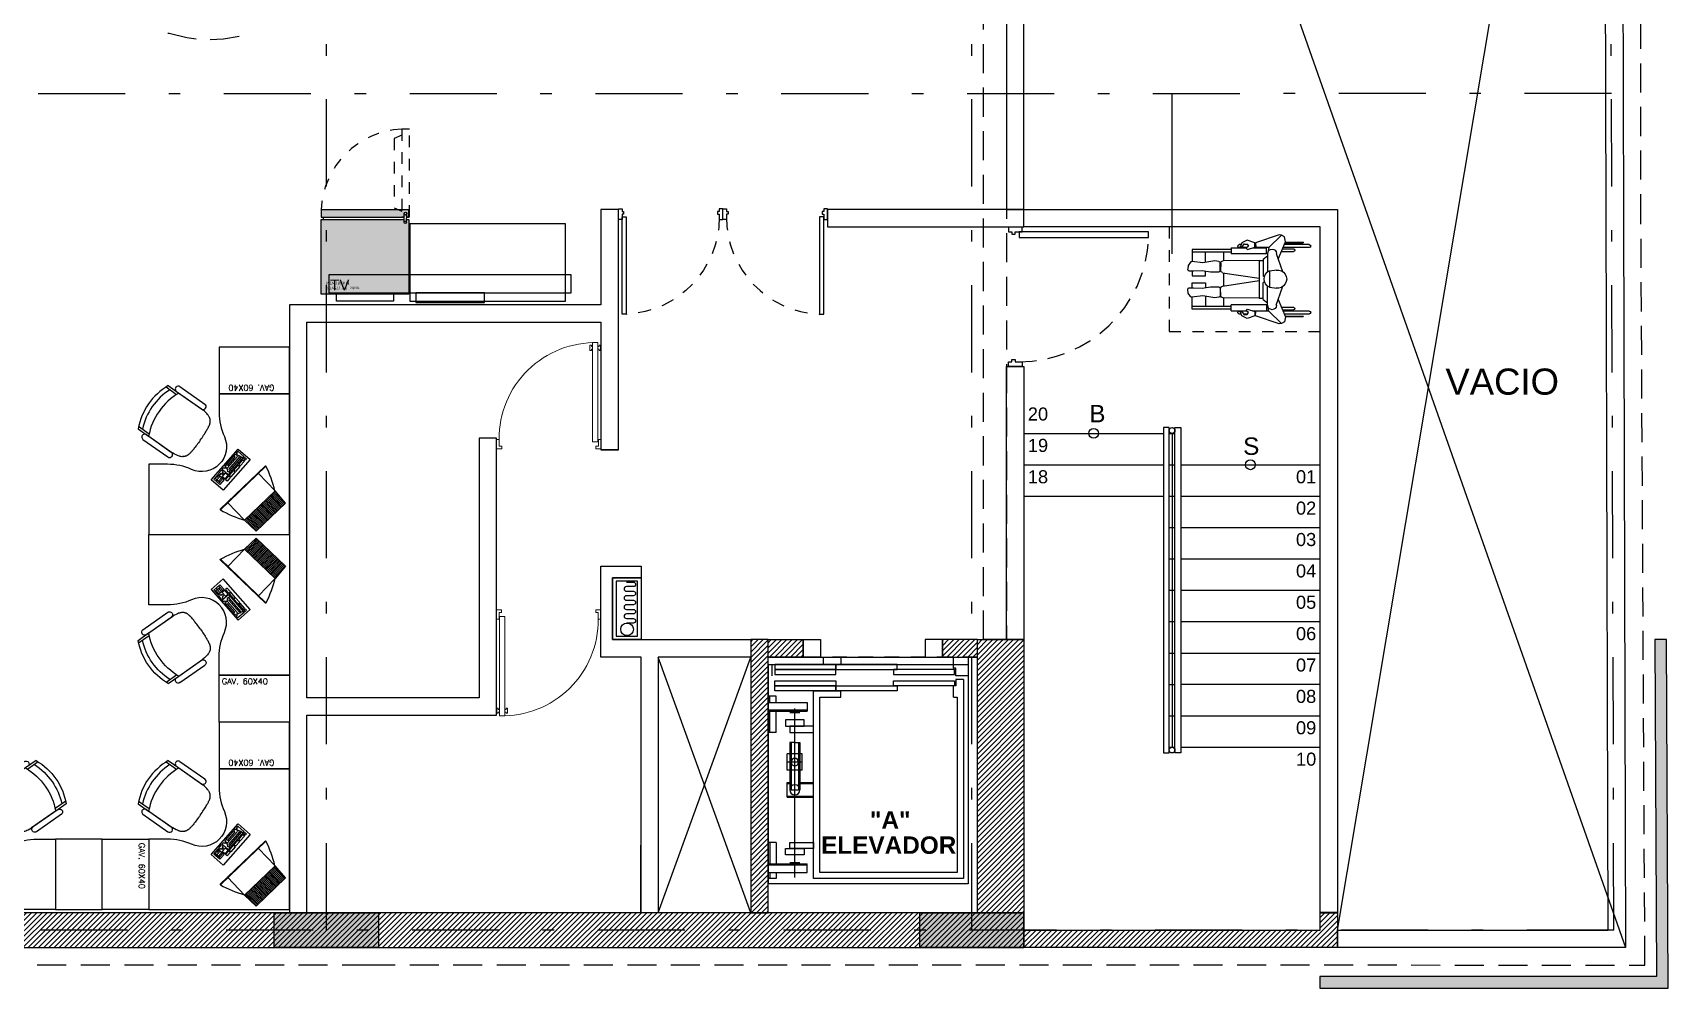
# Model space of a CAD drawing. Header units: millimetres. Extents: x -101 to 3415, y -52 to 1366.
# Drawn here: x 24.93 to 39.02, y 141.9 to 150.12 of the extents above; entities that cross this region are included whole.
import ezdxf
from ezdxf.enums import TextEntityAlignment as Align

# ---------------------------------------------------------------- set-up
doc = ezdxf.new("R2010")
doc.units = ezdxf.units.MM
for name, pattern in [('-XR 1_ARQUITECTURA TIPO N1-N14-EF$0$HIDDEN2', [0.1875, 0.125, -0.0625]), ('XR EJES SUPERIORES$0$DASHDOT2', [0.5, 0.25, -0.125, 0, -0.125]), ('XR LINDERO N$0$A-100a LALA IRAPUATO nave equipo$0$HIDDEN', [0.375, 0.25, -0.125]), ('XR N1-N2$0$HIDDEN', [0.375, 0.25, -0.125]), ('XR N1-N2$0$XR PLANTA TIPO DE OFICINAS$0$CONTINUA', [0]), ('XR N1-N2$0$XR PLANTA TIPO DE OFICINAS$0$HIDDEN', [0.375, 0.25, -0.125]), ('XR N1-N2$0$XR PLANTA TIPO DE OFICINAS$0$HIDDEN2', [0.1875, 0.125, -0.0625])]:
    doc.linetypes.add(name, pattern=pattern)
for name, color, linetype in [('$AUDIT_BAD_LAYER1', 7, 'Continuous'), ('00_ARQ', 8, 'Continuous'), ('ARQ_MOBILIARIO', 8, 'Continuous'), ('Texto_Iluminación', 7, 'Continuous'), ('XR EJES SUPERIORES$0$A-EJES', 8, 'XR EJES SUPERIORES$0$DASHDOT2'), ('XR N1-N2$0$A-PROYECCIONES', 8, 'XR N1-N2$0$XR PLANTA TIPO DE OFICINAS$0$HIDDEN')]:
    doc.layers.add(name, color=color, linetype=linetype)
doc.layers.add('-XR 1_ARQUITECTURA TIPO N1-N14-EF$0$DEPTOS MUEBLES COLOR CARPETA DE VENTAS', color=254, linetype='Continuous', plot=False)
doc.styles.add('-XR 1_ARQUITECTURA TIPO N1-N14-EF$0$Standard', font='arial.ttf')
doc.styles.add('ROMANS', font='romans.shx')
doc.styles.add('TÍTULO', font='arial.ttf', dxfattribs={"height": 0.19})
doc.styles.add('XR N1-N2$0$Standard', font='arial.ttf')
doc.styles.add('XR N1-N2$0$XR PLANTA TIPO DE OFICINAS$0$estilo1', font='arialbd.ttf')
doc.styles.add('XR N1-N2$0$XR PLANTA TIPO DE OFICINAS$0$TEXTO-ALB-100', font='arial.ttf', dxfattribs={"height": 0.15})
pattern_1 = [(45, (8.080342, 157.137164), (-0.02245064, 0.02245064), [])]
pattern_2 = [(45, (8.080335, 156.888654), (-0.02245064, 0.02245064), [])]

# ---------------------------------------------------------------- blocks, each defined once
blk = doc.blocks.new('XR N1-N2$0$XR PLANTA TIPO DE OFICINAS$0$Puerta1.00')
at = {"linetype": 'Continuous'}
for points in [[(405.365, 465.953), (405.365, 466.883), (405.325, 466.883), (405.325, 465.953)], [(405.325, 465.876), (405.325, 465.901), (405.34, 465.901), (405.34, 465.926), (405.325, 465.926), (405.325, 465.976), (405.29, 465.976), (405.29, 465.876)], [(406.255, 465.876), (406.255, 465.901), (406.24, 465.901), (406.24, 465.926), (406.255, 465.926), (406.255, 465.976), (406.29, 465.976), (406.29, 465.876)]]:
    blk.add_lwpolyline(points, close=True, dxfattribs=at)
at = {"linetype": 'XR N1-N2$0$XR PLANTA TIPO DE OFICINAS$0$HIDDEN2'}
blk.add_arc((405.324, 465.953), 0.932, 0.0383, 87.4436, dxfattribs=at)
blk = doc.blocks.new('XR N1-N2$0$XR PLANTA TIPO DE OFICINAS$0$XREF PLANTA BAJA$0$XREF SOTANO 1$0$sn_dis_pl')
at = {"linetype": 'Continuous'}
for p, q in [((-0.544, 1.021), (-0.52, 1.021)), ((-0.544, 0.684), (-0.544, 1.021)), ((-0.52, 1.021), (-0.439, 1.021)), ((-0.52, 0.684), (-0.52, 1.021)), ((-0.428, 0.929), (-0.44, 1.024)), ((-0.434, 1.036), (-0.405, 1.055)), ((-0.405, 1.055), (-0.374, 1.058)), ((-0.36, 1.01), (-0.362, 0.935)), ((-0.36, 1.046), (-0.36, 1.01)), ((-0.36, 1.021), (-0.317, 1.021)), ((-0.317, 1.021), (-0.317, 0.907)), ((-0.256, 1.021), (-0.256, 0.907)), ((-0.213, 1.021), (-0.256, 1.021)), ((-0.213, 1.046), (-0.213, 1.01)), ((-0.213, 1.01), (-0.211, 0.935)), ((-0.168, 1.055), (-0.199, 1.058)), ((-0.139, 1.036), (-0.168, 1.055)), ((-0.145, 0.929), (-0.133, 1.024)), ((-0.053, 1.021), (-0.134, 1.021)), ((-0.029, 1.021), (-0.053, 1.021)), ((-0.053, 0.684), (-0.053, 1.021)), ((-0.029, 0.684), (-0.029, 1.021)), ((-0.433, 0.907), (-0.52, 0.907)), ((-0.445, 0.826), (-0.428, 0.929)), ((-0.362, 0.935), (-0.35, 0.862)), ((-0.317, 0.907), (-0.355, 0.907)), ((-0.35, 0.862), (-0.351, 0.792)), ((-0.256, 0.907), (-0.218, 0.907)), ((-0.211, 0.935), (-0.223, 0.862)), ((-0.223, 0.862), (-0.222, 0.792)), ((-0.128, 0.826), (-0.145, 0.929)), ((-0.14, 0.907), (-0.053, 0.907)), ((-0.52, 0.752), (-0.445, 0.752)), ((-0.448, 0.444), (-0.445, 0.755)), ((-0.44, 0.791), (-0.445, 0.826)), ((-0.364, 0.78), (-0.428, 0.78)), ((-0.425, 0.775), (-0.365, 0.776)), ((-0.351, 0.792), (-0.352, 0.788)), ((-0.344, 0.759), (-0.297, 0.444)), ((-0.343, 0.752), (-0.23, 0.752)), ((-0.229, 0.759), (-0.276, 0.444)), ((-0.222, 0.792), (-0.221, 0.788)), ((-0.209, 0.78), (-0.145, 0.78)), ((-0.148, 0.775), (-0.208, 0.776)), ((-0.133, 0.791), (-0.128, 0.826)), ((-0.125, 0.444), (-0.128, 0.755)), ((-0.128, 0.752), (-0.053, 0.752)), ((-0.624, 0.546), (-0.601, 0.592)), ((-0.601, 0.592), (-0.564, 0.608)), ((-0.562, 0.594), (-0.591, 0.572)), ((-0.591, 0.572), (-0.59, 0.548)), ((-0.585, 0.599), (-0.585, 0.616)), ((-0.585, 0.545), (-0.585, 0.576)), ((-0.564, 0.608), (-0.562, 0.594)), ((-0.561, 0.549), (-0.561, 0.616)), ((-0.557, 0.684), (-0.557, 0.554)), ((-0.557, 0.684), (-0.507, 0.684)), ((-0.507, 0.38), (-0.507, 0.684)), ((-0.016, 0.684), (-0.066, 0.684)), ((-0.066, 0.38), (-0.066, 0.684)), ((-0.016, 0.684), (-0.016, 0.554)), ((-0.012, 0.549), (-0.012, 0.616)), ((-0.009, 0.608), (-0.011, 0.594)), ((-0.011, 0.594), (0.018, 0.572)), ((0.027, 0.592), (-0.009, 0.608)), ((0.012, 0.599), (0.012, 0.616)), ((0.012, 0.545), (0.012, 0.576)), ((0.018, 0.572), (0.017, 0.548)), ((0.051, 0.546), (0.027, 0.592)), ((-0.67, 0.273), (-0.601, 0.474)), ((-0.601, 0.482), (-0.624, 0.546)), ((-0.564, 0.48), (-0.601, 0.482)), ((-0.601, 0.474), (-0.561, 0.473)), ((-0.59, 0.548), (-0.573, 0.535)), ((-0.573, 0.535), (-0.556, 0.555)), ((-0.542, 0.545), (-0.564, 0.48)), ((-0.561, 0.36), (-0.561, 0.488)), ((-0.557, 0.5), (-0.557, 0.38)), ((-0.556, 0.555), (-0.542, 0.545)), ((-0.448, 0.444), (-0.448, 0.41)), ((-0.448, 0.444), (-0.125, 0.444)), ((-0.125, 0.444), (-0.125, 0.41)), ((-0.017, 0.555), (-0.031, 0.545)), ((-0.031, 0.545), (-0.009, 0.48)), ((0, 0.535), (-0.017, 0.555)), ((-0.016, 0.5), (-0.016, 0.38)), ((-0.012, 0.36), (-0.012, 0.488)), ((0.028, 0.474), (-0.012, 0.473)), ((-0.009, 0.48), (0.028, 0.482)), ((0.017, 0.548), (0, 0.535)), ((0.028, 0.482), (0.051, 0.546)), ((0.097, 0.273), (0.028, 0.474)), ((-0.666, 0.251), (-0.561, 0.36)), ((-0.561, 0.36), (-0.529, 0.366)), ((-0.507, 0.38), (-0.557, 0.38)), ((-0.51, 0.371), (-0.35, 0.371)), ((-0.51, 0.296), (-0.354, 0.244)), ((-0.461, 0.41), (-0.489, 0.371)), ((-0.461, 0.41), (-0.314, 0.41)), ((-0.359, 0.356), (-0.367, 0.291)), ((-0.359, 0.356), (-0.218, 0.356)), ((-0.307, 0.398), (-0.314, 0.41)), ((-0.266, 0.398), (-0.259, 0.41)), ((-0.112, 0.41), (-0.259, 0.41)), ((-0.063, 0.371), (-0.223, 0.371)), ((-0.063, 0.296), (-0.219, 0.244)), ((-0.218, 0.356), (-0.211, 0.291)), ((-0.112, 0.41), (-0.084, 0.371)), ((-0.066, 0.38), (-0.016, 0.38)), ((-0.012, 0.36), (-0.044, 0.366)), ((0.093, 0.251), (-0.012, 0.36)), ((-0.666, 0.251), (-0.67, 0.273)), ((-0.651, 0.225), (-0.666, 0.251)), ((-0.609, 0.218), (-0.651, 0.225)), ((-0.461, 0.28), (-0.609, 0.218)), ((-0.607, 0.218), (-0.607, 0.065)), ((-0.602, 0.22), (-0.602, 0.065)), ((-0.585, 0.012), (-0.585, 0.228)), ((-0.561, 0.012), (-0.561, 0.238)), ((-0.549, 0.243), (-0.549, 0.148)), ((-0.527, 0.252), (-0.527, 0.148)), ((-0.112, 0.28), (0.036, 0.218)), ((-0.046, 0.252), (-0.046, 0.148)), ((-0.024, 0.243), (-0.024, 0.148)), ((-0.012, 0.012), (-0.012, 0.238)), ((0.012, 0.012), (0.012, 0.228)), ((0.029, 0.22), (0.029, 0.065)), ((0.033, 0.218), (0.033, 0.065)), ((0.036, 0.218), (0.078, 0.225)), ((0.078, 0.225), (0.093, 0.251)), ((0.093, 0.251), (0.097, 0.273))]:
    blk.add_line(p, q, dxfattribs=at)
for centre, radius, start, end in [((-0.428, 1.026), 0.0123, 121.7078, 187.2641), ((-0.372, 1.046), 0.0123, 0.7644, 95.9609), ((-0.201, 1.046), 0.0123, 84.0391, 179.2356), ((-0.145, 1.026), 0.0123, 352.7359, 58.2922), ((-0.425, 0.755), 0.0204, 91.0603, 179.4667), ((-0.428, 0.792), 0.0123, 187.318, 270), ((-0.365, 0.756), 0.0204, 8.521, 91.0603), ((-0.364, 0.792), 0.0123, 270, 341.0652), ((-0.208, 0.756), 0.0204, 88.9397, 171.479), ((-0.209, 0.792), 0.0123, 198.9348, 270), ((-0.149, 0.755), 0.0204, 0.5333, 88.9397), ((-0.145, 0.792), 0.0123, 270, 352.682), ((-0.573, 0.616), 0.0123, 0, 180), ((0, 0.616), 0.0123, 0, 180), ((-0.51, 0.333), 0.0374, 90, 270), ((-0.289, 0.285), 0.0782, 171.4259, 8.5741), ((-0.289, 0.322), 0.0782, 25.8604, 154.1396), ((-0.063, 0.333), 0.0374, 270, 90), ((-0.538, 0.148), 0.011, 180, 360), ((-0.035, 0.148), 0.011, 180, 0), ((-0.604, 0.065), 0.00204, 180, 0), ((-0.573, 0.012), 0.0123, 180, 0), ((0, 0.012), 0.0123, 180, 0), ((0.031, 0.065), 0.00204, 180, 0)]:
    blk.add_arc(centre, radius, start, end, dxfattribs=at)
blk = doc.blocks.new('XR N1-N2$0$A$C0124305E')
at = {"layer": '00_ARQ', "ltscale": 2}
blk.add_lwpolyline([(0, 0), (2.7, 0), (2.7, -6.05), (2.55, -6.05), (2.55, -0.15), (0, -0.15)], close=True, dxfattribs=at)
at = {"layer": 'XR N1-N2$0$A-PROYECCIONES', "linetype": 'XR N1-N2$0$HIDDEN', "ltscale": 0.25}
blk.add_lwpolyline([(1.25, -0.15), (1.25, -1.05), (2.55, -1.05), (2.55, -1.05)], dxfattribs=at)
at = {"layer": '$AUDIT_BAD_LAYER1', "xscale": -0.9999999999999999, "rotation": 90.0000016959918}
blk.add_blockref('XR N1-N2$0$XR PLANTA TIPO DE OFICINAS$0$XREF PLANTA BAJA$0$XREF SOTANO 1$0$sn_dis_pl', (2.469, -0.887), dxfattribs=at)
blk = doc.blocks.new('XR N1-N2$0$XR PLANTA TIPO DE OFICINAS$0$Ascensore-150x170')
for p, q in [((5.612, -0.077), (5.612, -0.133)), ((5.481, -0.152), (5.566, -0.152)), ((5.612, -0.133), (5.566, -0.133)), ((5.566, -0.133), (5.566, -0.152)), ((5.481, -0.996), (5.528, -0.996)), ((4.729, -1.399), (4.729, -1.202)), ((4.738, -1.399), (4.738, -1.202)), ((4.832, -1.305), (4.832, -1.202)), ((4.841, -1.305), (4.841, -1.202)), ((4.127, -1.342), (5.394, -1.342)), ((4.166, -1.54), (4.166, -1.249)), ((4.166, -1.249), (4.231, -1.249)), ((4.222, -1.54), (4.222, -1.249)), ((4.231, -1.54), (4.231, -1.249)), ((4.241, -1.38), (4.241, -1.305)), ((5.141, -1.305), (4.785, -1.305)), ((4.785, -1.38), (4.785, -1.305)), ((5.141, -1.314), (4.785, -1.314)), ((4.932, -1.286), (5.054, -1.286)), ((4.932, -1.286), (4.932, -1.399)), ((4.993, -1.286), (4.993, -1.399)), ((5.054, -1.286), (5.054, -1.399)), ((5.141, -1.342), (5.141, -1.305)), ((5.141, -1.342), (5.141, -1.38)), ((5.366, -1.38), (5.366, -1.305)), ((5.376, -1.54), (5.376, -1.249)), ((5.441, -1.249), (5.376, -1.249)), ((5.385, -1.54), (5.385, -1.249)), ((5.441, -1.54), (5.441, -1.249)), ((4.729, -1.399), (4.841, -1.399)), ((5.141, -1.37), (4.785, -1.37)), ((5.141, -1.38), (4.785, -1.38)), ((4.832, -1.399), (4.832, -1.38)), ((4.841, -1.399), (4.841, -1.38)), ((4.932, -1.399), (5.054, -1.399)), ((4.119, -1.483), (4.119, -1.54)), ((4.166, -1.483), (4.119, -1.483)), ((4.166, -1.53), (4.119, -1.53)), ((4.391, -1.483), (4.231, -1.483)), ((4.391, -1.53), (4.231, -1.53)), ((4.391, -1.483), (4.391, -1.54)), ((5.216, -1.483), (5.216, -1.54)), ((5.216, -1.483), (5.376, -1.483)), ((5.216, -1.53), (5.376, -1.53)), ((5.441, -1.483), (5.488, -1.483)), ((5.441, -1.53), (5.488, -1.53)), ((5.488, -1.483), (5.488, -1.54)), ((5.641, -1.512), (5.725, -1.512))]:
    blk.add_line(p, q)
for points in [[(4.081, -0.04), (4.081, -1.54), (5.725, -1.54), (5.725, -0.04)], [(5.566, -0.143), (5.566, -0.602), (5.603, -0.602), (5.603, -0.143)], [(5.687, -0.143), (5.687, -0.602), (5.65, -0.602), (5.65, -0.143)], [(5.528, -0.574), (5.528, -1.033), (5.566, -1.033), (5.566, -0.574)], [(5.725, -0.574), (5.725, -1.033), (5.687, -1.033), (5.687, -0.574)], [(5.528, -1.033), (5.528, -1.493), (5.566, -1.493), (5.566, -1.033)], [(5.566, -1.033), (5.566, -1.493), (5.603, -1.493), (5.603, -1.033)], [(5.687, -1.033), (5.687, -1.493), (5.65, -1.493), (5.65, -1.033)], [(5.725, -1.033), (5.725, -1.493), (5.687, -1.493), (5.687, -1.033)], [(5.725, -0.996), (5.725, -1.127), (5.781, -1.127), (5.781, -0.996)], [(4.344, -1.202), (4.344, -1.38), (4.391, -1.38), (4.391, -1.202)], [(5.263, -1.202), (5.263, -1.38), (5.216, -1.38), (5.216, -1.202)], [(4.297, -1.272), (4.297, -1.413), (4.344, -1.413), (4.344, -1.272)], [(5.31, -1.272), (5.31, -1.413), (5.263, -1.413), (5.263, -1.272)]]:
    blk.add_lwpolyline(points, close=True)
for points in [[(5.612, -0.077), (5.528, -0.077), (4.119, -0.077), (4.119, -1.202), (5.528, -1.202), (5.528, -0.996)], [(5.641, -0.133), (5.697, -0.133), (5.697, -0.152), (5.781, -0.152), (5.781, -0.04), (5.641, -0.04), (5.641, -0.133)], [(5.481, -0.152), (5.481, -0.124), (4.166, -0.124), (4.166, -1.155), (5.481, -1.155), (5.481, -0.996)]]:
    blk.add_lwpolyline(points)
for centre, radius in [((4.785, -1.342), 0.0375), ((4.993, -1.342), 0.0281)]:
    blk.add_circle(centre, radius)
blk = doc.blocks.new('XR N1-N2$0$030 puerta 013-h')
at = {"linetype": 'Continuous', "lineweight": 0}
for p, q in [((3.994, 17.305), (3.994, 17.255)), ((4.007, 17.305), (3.994, 17.305)), ((3.994, 17.255), (4.007, 17.255)), ((4.007, 17.305), (4.007, 17.293)), ((4.007, 17.293), (4.019, 17.293)), ((4.007, 17.255), (4.007, 17.268)), ((4.007, 17.268), (4.019, 17.268)), ((4.019, 17.33), (4.069, 17.33)), ((4.019, 16.38), (4.019, 17.33)), ((4.069, 17.33), (4.069, 16.38)), ((4.081, 17.293), (4.069, 17.293)), ((4.081, 17.268), (4.069, 17.268)), ((4.081, 17.305), (4.094, 17.305)), ((4.081, 17.305), (4.081, 17.293)), ((4.081, 17.255), (4.081, 17.268)), ((4.094, 17.255), (4.081, 17.255)), ((4.094, 17.305), (4.094, 17.255)), ((3.099, 16.365), (3.099, 16.405)), ((3.099, 16.405), (3.124, 16.405)), ((3.099, 16.315), (3.099, 16.365)), ((3.149, 16.315), (3.099, 16.315)), ((3.124, 16.405), (3.124, 16.34)), ((3.124, 16.34), (3.149, 16.34)), ((3.149, 16.34), (3.149, 16.315)), ((4.069, 16.38), (4.019, 16.38)), ((4.049, 16.34), (4.049, 16.315)), ((4.074, 16.34), (4.049, 16.34)), ((4.049, 16.315), (4.099, 16.315)), ((4.099, 16.405), (4.074, 16.405)), ((4.074, 16.405), (4.074, 16.34)), ((4.099, 16.405), (4.099, 16.315))]:
    blk.add_line(p, q, dxfattribs=at)
blk.add_arc((4.044, 16.41), 0.92, 88.4391, 180.3278, dxfattribs=at)
blk = doc.blocks.new('XR COLUMNAS SUPERIORES')
at = {"layer": '00_ARQ', "linetype": 'ByBlock'}
h = blk.add_hatch(color=256, dxfattribs=at)
h.dxf.hatch_style = 1
h.paths.add_polyline_path([(19.828, -14.89), (18.931, -14.89), (18.931, -14.59), (19.828, -14.59)])
h = blk.add_hatch(color=256, dxfattribs=at)
h.dxf.hatch_style = 1
h.paths.add_polyline_path([(25.387, -14.89), (24.49, -14.89), (24.49, -14.59), (25.387, -14.59)])
for points in [[(19.828, -14.89), (18.931, -14.89), (18.931, -14.59), (19.828, -14.59)], [(25.387, -14.89), (24.49, -14.89), (24.49, -14.59), (25.387, -14.59)]]:
    blk.add_lwpolyline(points, close=True, dxfattribs=at)
blk = doc.blocks.new('XR EJES SUPERIORES')
at = {"layer": 'XR EJES SUPERIORES$0$A-EJES', "color": 251, "linetype": 'XR EJES SUPERIORES$0$DASHDOT2', "ltscale": 3}
for p, q in [((19.38, -14.74), (19.38, 2.657)), ((24.938, -14.74), (24.938, 2.657)), ((30.467, -14.74), (30.415, 2.657)), ((30.447, -7.541), (-2.865, -7.548)), ((30.467, -14.74), (-2.88, -14.741))]:
    blk.add_line(p, q, dxfattribs=at)
blk = doc.blocks.new('A$C435F5787')
at = {"linetype": 'ByBlock'}
for p, q in [((0, 0), (0, 0.483)), ((0, 0.483), (0.19, 0.483)), ((0.076, 0.381), (0.076, 0.457)), ((0.076, 0.457), (0.171, 0.457)), ((0.095, 0.438), (0.095, 0.454)), ((0.137, 0.438), (0.095, 0.438)), ((0.095, 0.381), (0.095, 0.435)), ((0.114, 0.384), (0.114, 0.435)), ((0.137, 0.438), (0.137, 0.454)), ((0.171, 0.438), (0.137, 0.438)), ((0.137, 0.381), (0.137, 0.435)), ((0.156, 0.384), (0.156, 0.419)), ((0.156, 0.419), (0.171, 0.419)), ((0.171, 0.457), (0.171, 0.381)), ((0.19, 0.483), (0.19, 0)), ((0.038, 0.371), (0.063, 0.371)), ((0.038, 0.311), (0.038, 0.371)), ((0.063, 0.311), (0.038, 0.311)), ((0.038, 0.305), (0.063, 0.305)), ((0.038, 0.225), (0.038, 0.305)), ((0.063, 0.225), (0.038, 0.225)), ((0.038, 0.143), (0.038, 0.219)), ((0.038, 0.219), (0.063, 0.219)), ((0.063, 0.371), (0.063, 0.311)), ((0.063, 0.305), (0.063, 0.225)), ((0.063, 0.219), (0.063, 0.143)), ((0.171, 0.381), (0.076, 0.381)), ((0.076, 0.311), (0.076, 0.371)), ((0.076, 0.371), (0.117, 0.371)), ((0.117, 0.311), (0.076, 0.311)), ((0.076, 0.305), (0.076, 0.022)), ((0.175, 0.305), (0.076, 0.305)), ((0.098, 0.273), (0.079, 0.273)), ((0.117, 0.279), (0.098, 0.279)), ((0.098, 0.279), (0.098, 0.273)), ((0.098, 0.051), (0.098, 0.267)), ((0.117, 0.371), (0.117, 0.311)), ((0.117, 0.267), (0.117, 0.279)), ((0.133, 0.267), (0.117, 0.267)), ((0.117, 0.06), (0.117, 0.257)), ((0.133, 0.33), (0.133, 0.352)), ((0.133, 0.352), (0.152, 0.352)), ((0.152, 0.33), (0.133, 0.33)), ((0.133, 0.257), (0.133, 0.267)), ((0.152, 0.257), (0.133, 0.257)), ((0.137, 0.07), (0.137, 0.254)), ((0.152, 0.352), (0.152, 0.371)), ((0.152, 0.371), (0.175, 0.371)), ((0.152, 0.311), (0.152, 0.33)), ((0.175, 0.311), (0.152, 0.311)), ((0.156, 0.254), (0.156, 0.276)), ((0.156, 0.276), (0.175, 0.276)), ((0.175, 0.254), (0.156, 0.254)), ((0.156, 0.095), (0.156, 0.229)), ((0.156, 0.229), (0.175, 0.229)), ((0.175, 0.371), (0.175, 0.311)), ((0.175, 0.276), (0.175, 0.305)), ((0.175, 0.067), (0.175, 0.254)), ((0.063, 0.143), (0.038, 0.143)), ((0.038, 0.133), (0.063, 0.133)), ((0.038, 0.057), (0.038, 0.133)), ((0.063, 0.057), (0.038, 0.057)), ((0.038, 0.044), (0.063, 0.044)), ((0.038, 0.022), (0.038, 0.044)), ((0.063, 0.022), (0.038, 0.022)), ((0.063, 0.133), (0.063, 0.057)), ((0.063, 0.044), (0.063, 0.022)), ((0.076, 0.022), (0.175, 0.022)), ((0.079, 0.041), (0.095, 0.041)), ((0.095, 0.041), (0.095, 0.048)), ((0.095, 0.048), (0.117, 0.048)), ((0.117, 0.048), (0.117, 0.054)), ((0.117, 0.054), (0.137, 0.054)), ((0.137, 0.054), (0.137, 0.063)), ((0.137, 0.063), (0.156, 0.063)), ((0.175, 0.095), (0.156, 0.095)), ((0.156, 0.051), (0.156, 0.067)), ((0.156, 0.067), (0.175, 0.067)), ((0.175, 0.051), (0.156, 0.051)), ((0.175, 0.022), (0.175, 0.051)), ((0.19, 0), (0, 0))]:
    blk.add_line(p, q, dxfattribs=at)
blk = doc.blocks.new('m-tv pla')
h = blk.add_hatch()
h.set_pattern_fill('ANSI31', color=256, scale=0.005, angle=45, style=0)
h.set_pattern_definition([(90, (-254.158094, -242.753814), (-0.015875, 2e-18), [])])
h.paths.add_polyline_path([(0.24, -0.474), (0.25, -0.284), (-0.25, -0.284), (-0.24, -0.474)])
for p, q in [((0.373, 0), (-0.373, 0)), ((-0.368, 0.006), (0.368, 0.006)), ((-0.25, -0.284), (-0.25, 0)), ((0.25, -0.284), (0.25, 0)), ((-0.24, -0.474), (-0.25, -0.284)), ((-0.25, -0.284), (0.25, -0.284)), ((0.24, -0.474), (0.25, -0.284)), ((-0.24, -0.474), (0.24, -0.474))]:
    blk.add_line(p, q)
for centre, radius, start, end in [((-0.368, 0.001), 0.005, 90, 196.7752), ((0.898, 0.383), 1.327, 196.7752, 210.1505), ((-0.898, 0.383), 1.327, 329.8495, 343.2248), ((0.368, 0.001), 0.005, 343.2248, 90)]:
    blk.add_arc(centre, radius, start, end)
blk = doc.blocks.new('A$C369842D8')
for p, q in [((0.05, 0.491), (0.05, 0.381)), ((0.07, 0.5), (0.07, 0.39)), ((0.48, 0.5), (0.48, 0.39)), ((0.5, 0.491), (0.5, 0.381)), ((0, 0.405), (0, 0.145)), ((0.05, 0.405), (0.05, 0.145)), ((0.05, 0.38), (0.05, 0.13)), ((0.5, 0.405), (0.5, 0.145)), ((0.5, 0.38), (0.5, 0.13)), ((0.55, 0.405), (0.55, 0.145))]:
    blk.add_line(p, q)
for points in [[(0.275, 0), (0.262, 0), (0.249, 0), (0.236, 0.001), (0.224, 0.001), (0.212, 0.001), (0.201, 0.002), (0.19, 0.003), (0.181, 0.003), (0.172, 0.004), (0.164, 0.005), (0.157, 0.005), (0.15, 0.006), (0.145, 0.007), (0.139, 0.008), (0.134, 0.009), (0.13, 0.009), (0.126, 0.01), (0.122, 0.011), (0.118, 0.012), (0.114, 0.013), (0.111, 0.014), (0.108, 0.015), (0.105, 0.017), (0.102, 0.018), (0.1, 0.019), (0.097, 0.021), (0.095, 0.022), (0.093, 0.024), (0.091, 0.025), (0.089, 0.027), (0.087, 0.028), (0.085, 0.03), (0.083, 0.032), (0.081, 0.034), (0.079, 0.036), (0.077, 0.039), (0.075, 0.041), (0.073, 0.044), (0.071, 0.048), (0.068, 0.051), (0.066, 0.056), (0.064, 0.061), (0.062, 0.067), (0.059, 0.075), (0.057, 0.085), (0.055, 0.097), (0.052, 0.112), (0.05, 0.13)], [(0.275, 0), (0.288, 0), (0.301, 0), (0.314, 0.001), (0.326, 0.001), (0.338, 0.001), (0.349, 0.002), (0.36, 0.003), (0.369, 0.003), (0.378, 0.004), (0.386, 0.005), (0.393, 0.005), (0.4, 0.006), (0.405, 0.007), (0.411, 0.008), (0.416, 0.009), (0.42, 0.009), (0.424, 0.01), (0.428, 0.011), (0.432, 0.012), (0.436, 0.013), (0.439, 0.014), (0.442, 0.015), (0.445, 0.017), (0.448, 0.018), (0.45, 0.019), (0.453, 0.021), (0.455, 0.022), (0.457, 0.024), (0.459, 0.025), (0.461, 0.027), (0.463, 0.028), (0.465, 0.03), (0.467, 0.032), (0.469, 0.034), (0.471, 0.036), (0.473, 0.039), (0.475, 0.041), (0.477, 0.044), (0.479, 0.048), (0.482, 0.051), (0.484, 0.056), (0.486, 0.061), (0.488, 0.067), (0.491, 0.075), (0.493, 0.085), (0.495, 0.097), (0.498, 0.112), (0.5, 0.13)]]:
    blk.add_lwpolyline(points)
for centre, radius, start, end in [((0.025, 0.405), 0.025, 0, 180), ((0.275, 0), 0.54, 65.3885, 114.6115), ((0.275, -0.11), 0.54, 65.3885, 114.6115), ((0.275, -0.04), 0.54, 67.7008, 112.2992), ((0.525, 0.405), 0.025, 0, 180), ((0.025, 0.145), 0.025, 180, 0), ((0.525, 0.145), 0.025, 180, 0)]:
    blk.add_arc(centre, radius, start, end)
blk = doc.blocks.new('-XR 1_ARQUITECTURA TIPO N1-N14-EF$0$REFRIGERADOR')
at = {"layer": '-XR 1_ARQUITECTURA TIPO N1-N14-EF$0$DEPTOS MUEBLES COLOR CARPETA DE VENTAS'}
h = blk.add_hatch(color=256, dxfattribs=at)
h.dxf.hatch_style = 1
h.paths.add_polyline_path([(-0.375, 0.72), (0.375, 0.72), (0.375, 0.085), (-0.375, 0.085)])
h = blk.add_hatch(color=256, dxfattribs=at)
h.dxf.hatch_style = 1
h.paths.add_polyline_path([(-0.375, 0), (0.375, 0), (0.375, 0.065), (-0.375, 0.065)])
for p, q in [((-0.355, 0.108), (-0.357, 0.033)), ((-0.335, 0.108), (-0.333, 0.033)), ((0.355, 0.085), (0.355, 0.065))]:
    blk.add_line(p, q)
for points in [[(-0.356, 0.085), (-0.375, 0.085), (-0.375, 0.72), (0.375, 0.72), (0.375, 0.085), (-0.334, 0.085)], [(-0.243, 0.72), (-0.243, 0.78), (0.243, 0.78), (0.243, 0.72)], [(-0.356, 0.065), (-0.375, 0.065), (-0.375, 0), (0.375, 0), (0.375, 0.065), (-0.334, 0.065)]]:
    blk.add_lwpolyline(points)
at = {"color": 8, "linetype": '-XR 1_ARQUITECTURA TIPO N1-N14-EF$0$HIDDEN2', "ltscale": 0.5}
for points in [[(-0.357, 0.062), (-0.378, 0.062), (-0.378, -0.688), (-0.313, -0.688), (-0.313, 0.062), (-0.333, 0.062)], [(-0.313, -0.637), (-0.248, -0.607), (-0.248, -0.017), (-0.313, 0.013)]]:
    blk.add_lwpolyline(points, dxfattribs=at)
for centre, radius in [((-0.345, 0.033), 0.0125), ((-0.345, 0.107), 0.01)]:
    blk.add_circle(centre, radius)
blk.add_arc((-0.345, 0.033), 0.721, 272.5845, 357.4155, dxfattribs=at)
at = {"layer": 'Defpoints', "insert": (0.335, 0.681), "char_height": 0.025, "width": 0.38054, "attachment_point": 3, "style": '-XR 1_ARQUITECTURA TIPO N1-N14-EF$0$Standard'}
blk.add_mtext('\\pxb0.41667,a0.41667;{\\fTimes New Roman|b0|i0|c0|p16;mabe  18" (75x78)\\PMA081WIM}', dxfattribs=at)

msp = doc.modelspace()

# ---------------------------------------------------------------- hatches: boundary and pattern name
at = {"layer": '00_ARQ', "ltscale": 2}
h = msp.add_hatch(dxfattribs=at)
h.set_pattern_fill('LINE', color=8, scale=0.01, angle=45, style=0)
h.set_pattern_definition(pattern_1)
h.paths.add_polyline_path([(31.265, 142.547), (31.265, 144.897), (31.115, 144.897), (31.115, 142.547)])
h = msp.add_hatch(dxfattribs=at)
h.set_pattern_fill('LINE', color=8, scale=0.01, angle=45, style=0)
h.set_pattern_definition(pattern_2)
h.paths.add_polyline_path([(31.566, 144.747), (31.265, 144.747), (31.265, 144.897), (31.566, 144.897)])
h = msp.add_hatch(dxfattribs=at)
h.set_pattern_fill('LINE', color=8, scale=0.01, angle=45, style=0)
h.set_pattern_definition(pattern_2)
h.paths.add_polyline_path([(32.766, 144.747), (33.067, 144.747), (33.067, 144.897), (32.766, 144.897)])
h = msp.add_hatch(dxfattribs=at)
h.set_pattern_fill('LINE', color=8, scale=0.01, angle=45, style=0)
h.set_pattern_definition(pattern_1)
h.paths.add_polyline_path([(33.467, 144.897), (33.467, 142.547), (33.067, 142.547), (33.067, 144.897)])
at = {"layer": '00_ARQ'}
msp.add_hatch(color=256, dxfattribs=at).paths.add_polyline_path([(38.899, 144.897), (38.915, 141.997), (36.015, 141.998), (36.015, 141.898), (39.015, 141.897), (38.999, 144.897)])
h = msp.add_hatch(dxfattribs=at)
h.set_pattern_fill('ANSI31', color=8, scale=0.01)
h.set_pattern_definition(pattern_1)
h.paths.add_polyline_path([(33.467, 142.547), (12.857, 142.547), (12.857, 142.247), (33.467, 142.247)])
at = {"layer": '00_ARQ', "ltscale": 2}
h = msp.add_hatch(dxfattribs=at)
h.set_pattern_fill('LINE', color=8, scale=0.01, angle=45, style=0)
h.set_pattern_definition(pattern_1)
h.paths.add_polyline_path([(33.467, 142.397), (36.017, 142.397), (36.017, 142.547), (36.167, 142.547), (36.167, 142.247), (33.467, 142.247)])

# ---------------------------------------------------------------- linework, layer by layer
at = {"layer": '00_ARQ'}
for p, q in [((33.467, 156.944), (38.648, 142.247)), ((36.167, 142.397), (38.606, 156.944)), ((33.467, 146.672), (34.667, 146.672)), ((34.717, 146.672), (34.767, 146.672)), ((34.742, 146.672), (34.742, 143.972)), ((33.467, 146.402), (34.667, 146.402)), ((34.717, 146.402), (34.767, 146.402)), ((34.817, 146.402), (36.017, 146.402)), ((33.467, 146.132), (34.667, 146.132)), ((34.717, 146.132), (34.767, 146.132)), ((34.817, 146.132), (36.017, 146.132)), ((34.717, 145.862), (34.767, 145.862)), ((34.817, 145.862), (36.017, 145.862)), ((34.717, 145.592), (34.767, 145.592)), ((34.817, 145.592), (36.017, 145.592)), ((34.717, 145.322), (34.767, 145.322)), ((34.817, 145.322), (36.017, 145.322)), ((34.717, 145.052), (34.767, 145.052)), ((34.817, 145.052), (36.017, 145.052)), ((34.717, 144.782), (34.767, 144.782)), ((34.817, 144.782), (36.017, 144.782)), ((34.717, 144.512), (34.767, 144.512)), ((36.017, 144.512), (34.817, 144.512)), ((34.717, 144.242), (34.767, 144.242)), ((34.817, 144.242), (36.017, 144.242)), ((34.717, 143.972), (34.767, 143.972)), ((34.717, 143.972), (34.767, 143.972)), ((34.817, 143.972), (36.017, 143.972))]:
    msp.add_line(p, q, dxfattribs=at)
at = {"layer": '00_ARQ', "ltscale": 2}
for p, q in [((28.924, 146.63), (28.774, 146.63)), ((29.974, 146.53), (29.824, 146.53)), ((31.265, 144.747), (33.067, 144.747))]:
    msp.add_line(p, q, dxfattribs=at)
at = {"layer": '00_ARQ', "ltscale": 0.8}
for p, q in [((31.115, 142.547), (30.318, 144.747)), ((30.318, 142.547), (31.115, 144.747))]:
    msp.add_line(p, q, dxfattribs=at)
at = {"layer": '00_ARQ', "linetype": 'XR N1-N2$0$XR PLANTA TIPO DE OFICINAS$0$HIDDEN', "ltscale": 0.5}
msp.add_line((33.067, 144.747), (31.265, 144.747), dxfattribs=at)
at = {"layer": '00_ARQ', "ltscale": 3}
msp.add_line((30.165, 143.129), (30.165, 142.547), dxfattribs=at)
at = {"layer": '00_ARQ', "linetype": 'XR LINDERO N$0$A-100a LALA IRAPUATO nave equipo$0$HIDDEN'}
msp.add_lwpolyline([(8.049, 142.097), (14.845, 142.099), (27.802, 142.099), (38.814, 142.097), (38.78, 148.481), (38.771, 157.094), (27.385, 157.102), (18.113, 157.106), (10.623, 157.108), (8.08, 157.137), (8.049, 142.097)], dxfattribs=at)
at = {"layer": '00_ARQ', "ltscale": 2}
for points in [[(36.167, 142.397), (38.498, 142.397), (38.456, 156.794), (33.467, 156.794), (33.467, 156.944), (38.606, 156.944), (38.648, 142.247), (36.167, 142.247)], [(31.774, 148.448), (33.467, 148.448), (33.467, 148.598), (31.774, 148.598)], [(33.467, 144.897), (33.317, 144.897), (33.317, 147.247), (33.317, 147.247), (33.317, 147.247), (33.467, 147.247)], [(30.169, 142.547), (30.169, 144.747), (29.824, 144.747), (29.824, 145.53), (30.169, 145.53), (30.169, 145.43), (29.924, 145.43), (29.924, 144.897), (31.115, 144.897), (31.115, 144.897), (31.115, 144.897), (31.115, 144.747), (30.318, 144.747), (30.318, 142.547)], [(31.265, 142.547), (31.265, 144.897), (31.115, 144.897), (31.115, 142.547)], [(31.566, 144.747), (31.265, 144.747), (31.265, 144.897), (31.566, 144.897)], [(31.566, 144.897), (31.716, 144.897), (31.716, 144.747), (31.566, 144.747)], [(32.766, 144.897), (32.616, 144.897), (32.616, 144.747), (32.766, 144.747)], [(32.766, 144.747), (33.067, 144.747), (33.067, 144.897), (32.766, 144.897)]]:
    msp.add_lwpolyline(points, close=True, dxfattribs=at)
at = {"layer": '00_ARQ', "linetype": 'XR N1-N2$0$HIDDEN'}
msp.add_lwpolyline([(33.117, 144.897), (33.117, 156.644), (33.317, 156.644), (33.317, 144.897)], close=True, dxfattribs=at)
at = {"layer": '00_ARQ', "linetype": 'Continuous'}
msp.add_lwpolyline([(33.317, 156.644), (33.317, 148.598), (33.467, 148.598), (33.467, 156.644)], close=True, dxfattribs=at)
at = {"layer": '00_ARQ', "ltscale": 2}
for points in [[(34.742, 148.217), (34.742, 149.597)], [(27.292, 144.397), (27.292, 147.629), (29.824, 147.629), (29.824, 146.53), (29.974, 146.53), (29.974, 148.598), (29.824, 148.598), (29.824, 147.779), (27.142, 147.779), (27.142, 142.547), (27.292, 142.547), (27.292, 144.247), (28.924, 144.247), (28.924, 146.63), (28.774, 146.63), (28.774, 144.397), (27.292, 144.397)], [(33.467, 144.897), (33.467, 142.547), (33.067, 142.547), (33.067, 144.897), (33.467, 144.897)]]:
    msp.add_lwpolyline(points, dxfattribs=at)
at = {"layer": '00_ARQ', "linetype": 'Continuous'}
for points in [[(34.667, 143.922), (34.717, 143.922), (34.717, 146.722), (34.667, 146.722), (34.667, 143.922)], [(34.817, 146.722), (34.817, 143.922), (34.767, 143.922), (34.767, 146.722), (34.817, 146.722)]]:
    msp.add_lwpolyline(points, dxfattribs=at)
at = {"layer": '00_ARQ', "linetype": 'XR N1-N2$0$XR PLANTA TIPO DE OFICINAS$0$CONTINUA'}
for points in [[(29.924, 145.43), (30.169, 145.43), (30.169, 144.897), (29.924, 144.897)], [(30.139, 145.4), (29.954, 145.4), (29.954, 144.927), (30.139, 144.927)]]:
    msp.add_lwpolyline(points, close=True, dxfattribs=at)
msp.add_lwpolyline([(30.043, 145.392), (30.103, 145.392, -1), (30.103, 145.353), (30.043, 145.353, 1), (30.043, 145.314), (30.103, 145.314, -1), (30.103, 145.275), (30.043, 145.275, 1), (30.043, 145.236), (30.103, 145.236, -1), (30.103, 145.197), (30.043, 145.197, 1), (30.043, 145.157), (30.103, 145.157, -1), (30.103, 145.118), (30.043, 145.118, 1), (30.043, 145.079), (30.103, 145.079, -1), (30.103, 145.04), (30.043, 145.04)], format="xyb", dxfattribs=at)
at = {"layer": '00_ARQ'}
msp.add_lwpolyline([(36.015, 141.898), (39.015, 141.897), (38.999, 144.897)], dxfattribs=at)
for points in [[(38.899, 144.897), (38.915, 141.997), (36.015, 141.998), (36.015, 141.898), (39.015, 141.897), (38.999, 144.897)], [(33.467, 142.547), (12.857, 142.547), (12.857, 142.247), (33.467, 142.247)], [(33.467, 142.397), (36.017, 142.397), (36.017, 142.547), (36.167, 142.547), (36.167, 142.247), (33.467, 142.247)]]:
    msp.add_lwpolyline(points, close=True, dxfattribs=at)
for centre in [(34.067, 146.672), (35.417, 146.402)]:
    msp.add_circle(centre, 0.0423, dxfattribs=at)
at = {"layer": '00_ARQ', "linetype": 'Continuous'}
for centre in [(34.742, 146.697), (34.742, 143.947)]:
    msp.add_circle(centre, 0.025, dxfattribs=at)
at = {"layer": '00_ARQ', "linetype": 'XR N1-N2$0$XR PLANTA TIPO DE OFICINAS$0$CONTINUA'}
msp.add_circle((30.049, 144.986), 0.0543, dxfattribs=at)
at = {"layer": 'ARQ_MOBILIARIO'}
for p, q in [((26.094, 150.117), (26.105, 150.117)), ((26.105, 150.117), (26.258, 150.079)), ((26.258, 150.079), (26.339, 150.068)), ((26.459, 150.062), (26.574, 150.068)), ((26.574, 150.068), (26.71, 150.09))]:
    msp.add_line(p, q, dxfattribs=at)
msp.add_lwpolyline([(28.178, 148.475), (28.178, 147.81), (29.518, 147.81), (29.518, 148.475), (29.518, 148.475)], close=True, dxfattribs=at)
at = {"layer": 'ARQ_MOBILIARIO', "ltscale": 0.01}
for points in [[(27.142, 147.011), (27.142, 147.415), (26.537, 147.415), (26.537, 147.011)], [(27.142, 144.591), (27.142, 144.188), (26.537, 144.188), (26.537, 144.591)], [(27.142, 143.785), (27.142, 144.188), (26.537, 144.188), (26.537, 143.785)], [(25.529, 143.18), (25.126, 143.18), (25.126, 142.575), (25.529, 142.575)], [(25.529, 143.18), (25.932, 143.18), (25.932, 142.575), (25.529, 142.575)]]:
    msp.add_lwpolyline(points, close=True, dxfattribs=at)
for points in [[(26.299, 146.362, 0.105703), (26.092, 146.406), (25.932, 146.406), (25.932, 145.801), (27.142, 145.801), (27.142, 147.011), (26.537, 147.011), (26.537, 146.851, 0.105703), (26.581, 146.645, -0.689027)], [(26.299, 145.24, -0.105703), (26.092, 145.196), (25.932, 145.196), (25.932, 145.801), (27.142, 145.801), (27.142, 144.591), (26.537, 144.591), (26.537, 144.751, -0.105703), (26.581, 144.958, 0.689027)], [(24.759, 143.136, -0.105703), (24.966, 143.18), (25.126, 143.18), (25.126, 142.575), (23.916, 142.575), (23.916, 143.785), (24.521, 143.785), (24.521, 143.625, -0.105703), (24.477, 143.418, 0.689027)], [(26.299, 143.136, 0.105703), (26.092, 143.18), (25.932, 143.18), (25.932, 142.575), (27.142, 142.575), (27.142, 143.785), (26.537, 143.785), (26.537, 143.625, 0.105703), (26.581, 143.418, -0.689027)]]:
    msp.add_lwpolyline(points, format="xyb", close=True, dxfattribs=at)
at = {"layer": 'Texto_Iluminación', "ltscale": 0.3}
for points in [[(27.481, 147.881), (29.569, 147.881), (29.569, 148.035), (27.481, 148.035)], [(28.821, 147.881), (28.229, 147.881), (28.229, 147.798), (28.821, 147.798)]]:
    msp.add_lwpolyline(points, close=True, dxfattribs=at)

# ---------------------------------------------------------------- block references
at = {"layer": '00_ARQ'}
for name, p in [('XR EJES SUPERIORES', (8.08, 157.137)), ('XR COLUMNAS SUPERIORES', (8.08, 157.137)), ('XR N1-N2$0$A$C0124305E', (33.467, 148.598))]:
    msp.add_blockref(name, p, dxfattribs=at)
at = {"layer": '00_ARQ', "color": 4, "extrusion": (0, 0, -1), "zscale": -0.9000000533275637, "rotation": 180}
for p, xscale, yscale in [((334.787, 567.892), 0.9000000533275667, 0.9000000533275667), ((-396.535, 567.892), -0.9000000533275637, 0.9000000533275632)]:
    msp.add_blockref('XR N1-N2$0$XR PLANTA TIPO DE OFICINAS$0$Puerta1.00', p, dxfattribs=dict(at, xscale=xscale, yscale=yscale))
at = {"layer": '00_ARQ', "xscale": 1.20000000000033, "yscale": 1.20000000000033, "zscale": 1.20000000000033, "rotation": 270}
msp.add_blockref('XR N1-N2$0$XR PLANTA TIPO DE OFICINAS$0$Puerta1.00', (-525.719, 634.795), dxfattribs=at)
at = {"layer": '00_ARQ', "linetype": 'Continuous', "lineweight": 0, "extrusion": (0, 0, -1), "xscale": -0.8999999999997751, "yscale": 0.900000000000091, "zscale": -0.8999999999997751}
for p, rotation in [((-26.136, 131.856), 359.9962343995317), ((-32.612, 159.838), 179.9962343995318)]:
    msp.add_blockref('XR N1-N2$0$030 puerta 013-h', p, dxfattribs=dict(at, rotation=rotation))
at = {"layer": '00_ARQ', "ltscale": 3, "extrusion": (0, 0, -1), "xscale": 1.147058759205947, "yscale": 1.147058759205947, "zscale": -1.147058759205947, "rotation": 90}
msp.add_blockref('XR N1-N2$0$XR PLANTA TIPO DE OFICINAS$0$Ascensore-150x170', (-33.033, 138.116), dxfattribs=at)
at = {"layer": 'ARQ_MOBILIARIO'}
for name, p, xscale, yscale, zscale, rotation in [('-XR 1_ARQUITECTURA TIPO N1-N14-EF$0$REFRIGERADOR', (27.793, 148.597), 1.00830868, 1.00830868, 1.00830868, 180), ('m-tv pla', (26.743, 146.201), 0.7285030212999954, 0.7285030212999954, 0.7285030212999954, 43.72332329335334), ('m-tv pla', (26.743, 145.401), -0.7285030212999956, 0.7285030212999954, 0.7285030212999954, 136.2766767066466), ('m-tv pla', (26.743, 142.975), 0.7285030212999954, 0.7285030212999954, 0.7285030212999954, 43.72332329335334)]:
    msp.add_blockref(name, p, dxfattribs=dict(at, xscale=xscale, yscale=yscale, zscale=zscale, rotation=rotation))
at = {"layer": 'ARQ_MOBILIARIO', "ltscale": 0.01}
for name, p, xscale, yscale, zscale, rotation in [('A$C369842D8', (26.215, 146.386), 1.00830868, 1.00830868, 1.00830868, 55.02185172129101), ('A$C435F5787', (26.803, 146.446), 0.7259822495999997, 0.7259822495999997, 0.7259822495999997, 138.8063062771833), ('A$C435F5787', (26.803, 145.156), -0.7259822496, 0.7259822496, 0.7259822496, 41.19369372281672), ('A$C369842D8', (26.215, 145.216), -1.00830868, 1.00830868, 1.00830868, 124.978148278709), ('A$C369842D8', (24.843, 143.16), -1.00830868, 1.00830868, 1.00830868, 304.978148278709), ('A$C369842D8', (26.215, 143.16), 1.00830868, 1.00830868, 1.00830868, 55.02185172129101), ('A$C435F5787', (26.803, 143.22), 0.7259822495999997, 0.7259822495999997, 0.7259822495999997, 138.8063062771833)]:
    msp.add_blockref(name, p, dxfattribs=dict(at, xscale=xscale, yscale=yscale, zscale=zscale, rotation=rotation))

# ---------------------------------------------------------------- texts
at = {"layer": '00_ARQ', "style": 'XR N1-N2$0$XR PLANTA TIPO DE OFICINAS$0$estilo1'}
for s, p in [('"A"', (32.315, 143.271)), ('ELEVADOR', (32.302, 143.054))]:
    msp.add_text(s, height=0.15, dxfattribs=at).set_placement(p, align=Align.CENTER)
at = {"layer": '00_ARQ', "style": 'XR N1-N2$0$Standard'}
for s, width, insert, char_height, attachment_point in [('VACIO', 2.35208, (37.585, 147.116), 0.225, 5), ('20', 0.21412, (33.5, 146.895), 0.1125, 1), ('19', 0.21412, (33.5, 146.625), 0.1125, 1), ('18', 0.21412, (33.5, 146.355), 0.1125, 1), ('01', 0.21412, (35.809, 146.355), 0.1125, 1), ('02', 0.21412, (35.809, 146.085), 0.1125, 1), ('03', 0.21412, (35.809, 145.815), 0.1125, 1), ('04', 0.21412, (35.809, 145.545), 0.1125, 1), ('05', 0.21412, (35.809, 145.275), 0.1125, 1), ('06', 0.21412, (35.809, 145.005), 0.1125, 1), ('07', 0.21412, (35.809, 144.735), 0.1125, 1), ('08', 0.21412, (35.809, 144.465), 0.1125, 1), ('09', 0.21412, (35.809, 144.195), 0.1125, 1), ('10', 0.21412, (35.809, 143.925), 0.1125, 1)]:
    msp.add_mtext_dynamic_manual_height_columns(s, width=width, gutter_width=12.5, heights=[0], dxfattribs=dict(at, insert=insert, char_height=char_height, attachment_point=attachment_point))
at = {"layer": '00_ARQ', "char_height": 0.15, "width": 0.58833, "attachment_point": 7, "rotation": 0.0007, "style": 'XR N1-N2$0$XR PLANTA TIPO DE OFICINAS$0$TEXTO-ALB-100'}
for s, insert in [('B', (34.029, 146.767)), ('S', (35.354, 146.485))]:
    msp.add_mtext(s, dxfattribs=dict(at, insert=insert))
at = {"layer": 'ARQ_MOBILIARIO', "ltscale": 0.01, "style": 'ROMANS'}
for rotation, p in [(180, (27.011, 147.089)), (0, (26.56, 144.513)), (180, (27.011, 143.863)), (270, (25.845, 143.148))]:
    msp.add_text('GAV. 60X40', height=0.0504, rotation=rotation, dxfattribs=at).set_placement(p)
at = {"layer": 'Texto_Iluminación', "ltscale": 0.3, "style": 'TÍTULO'}
msp.add_text('TV', height=0.0931, dxfattribs=at).set_placement((27.492, 147.903))

doc.saveas('drawing.dxf')
